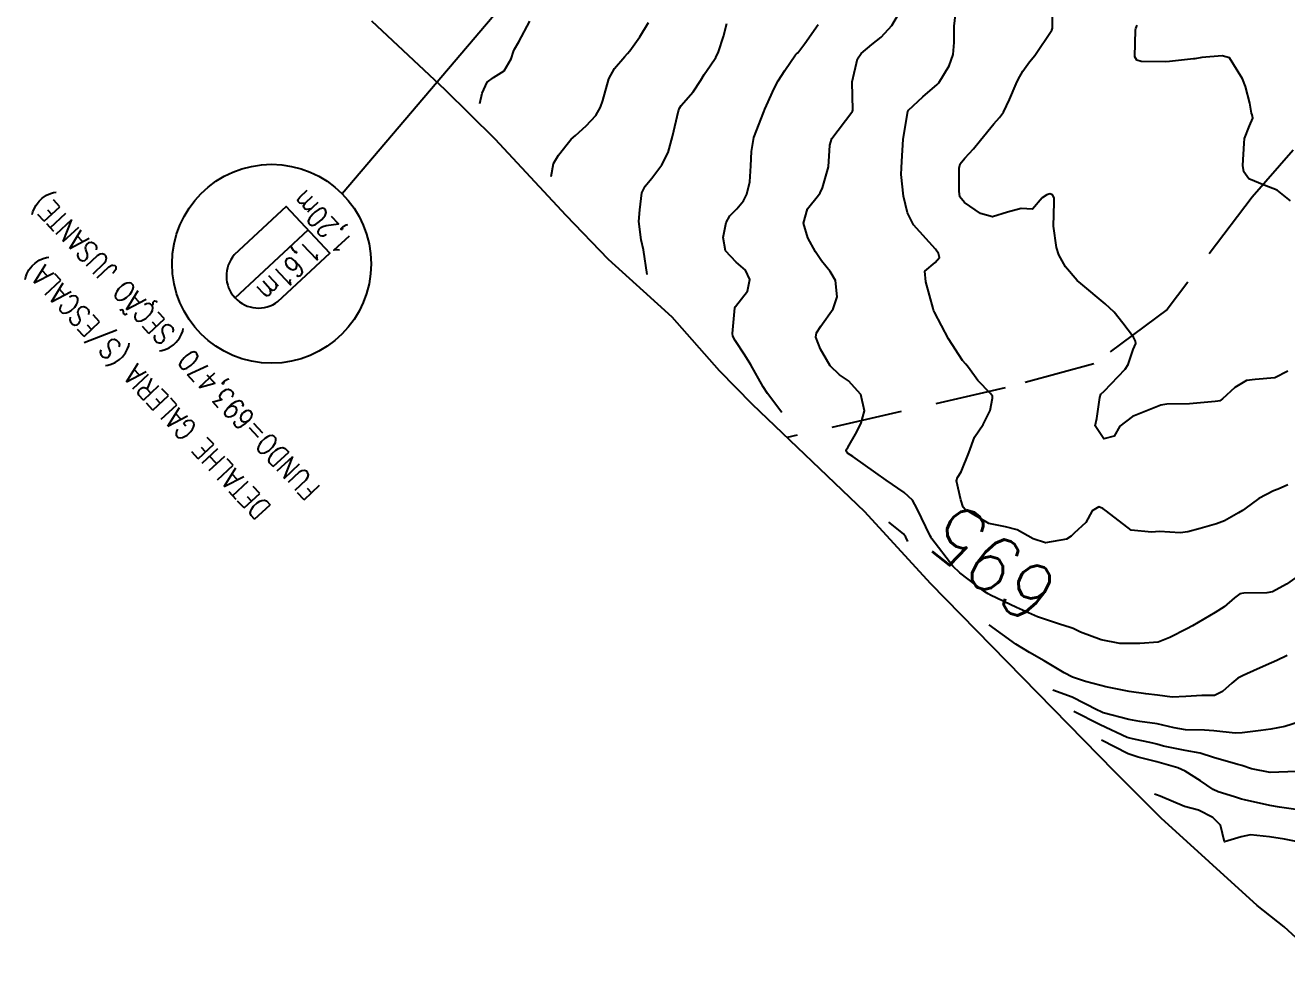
# Model space of a CAD drawing. Header units: metres. Extents: x 298520 to 308411, y 7433745 to 7450750.
# Drawn here: x 300219.6 to 300308.3, y 7448659.9 to 7448726.3 of the extents above; entities that cross this region are included whole.
import ezdxf
from ezdxf.enums import TextEntityAlignment as Align

# ---------------------------------------------------------------- set-up
doc = ezdxf.new("R2010")
doc.units = ezdxf.units.M
doc.header["$LTSCALE"] = 10
doc.linetypes.add('CONTINUO', pattern=[0])
doc.linetypes.add('DASHED', pattern=[0.75, 0.5, -0.25])
for name, color, linetype in [('Area', 45, 'Continuous'), ('Cotas', 45, 'Continuous'), ('Curvas de Nivel 1m', 11, 'Continuous'), ('Curvas de Nivel 5m', 15, 'Continuous'), ('TEXTO', 45, 'Continuous'), ('Vias Secundárias', 230, 'DASHED')]:
    doc.layers.add(name, color=color, linetype=linetype)
doc.styles.add('ROMANS', font='romans', dxfattribs={"height": 0.2})
doc.styles.add('Style-STANDARD', font='STANDARD.shx')

msp = doc.modelspace()

# ---------------------------------------------------------------- linework, layer by layer
at = {"layer": 'Area'}
msp.add_polyline3d([(300311.301, 7448659.943, 688.303), (300308.156, 7448662.815, 702.594), (300306.256, 7448664.336, 704.134), (300299.507, 7448670.461, 699.284), (300296.218, 7448673.758, 692.843), (300283.296, 7448686.982, 702.063), (300278.662, 7448692.031, 699.903), (300270.762, 7448699.583, 696.683), (300268.451, 7448701.948, 697.113), (300265.111, 7448705.721, 693.703), (300263.082, 7448707.558, 700.964), (300260.62, 7448709.794, 700.503), (300257.656, 7448712.881, 698.623), (300252.65, 7448718.246, 691.393), (300249.131, 7448721.716, 690.823), (300243.99, 7448726.555, 695.313)], dxfattribs=at)
at = {"layer": 'Curvas de Nivel 1m', "flags": 128}
for points, elevation in [([(300308.413, 7448701.927), (300307.518, 7448701.464), (300306.118, 7448701.353), (300305.516, 7448701.268), (300304.703, 7448700.777), (300303.839, 7448699.977), (300303.631, 7448699.85), (300303.501, 7448699.816), (300303.3, 7448699.782), (300301.499, 7448699.619), (300299.915, 7448699.609), (300299.498, 7448699.54), (300298.432, 7448699.102), (300297.49, 7448698.734), (300296.6, 7448698.063), (300296.195, 7448697.346), (300295.469, 7448697.164), (300294.872, 7448698.086), (300294.98, 7448698.593), (300295.19, 7448700.083), (300295.278, 7448700.309), (300295.507, 7448700.525), (300296.987, 7448702.058), (300297.185, 7448702.398), (300297.544, 7448703.449), (300297.722, 7448703.877), (300297.716, 7448704.048), (300297.556, 7448704.325), (300296.815, 7448705.311), (300296.213, 7448706.07), (300295.582, 7448706.677), (300293.86, 7448708.097), (300293.605, 7448708.32), (300292.772, 7448709.27), (300292.306, 7448710.12), (300292.145, 7448710.639), (300291.936, 7448712.126), (300291.984, 7448713.809), (300291.995, 7448714.125), (300291.877, 7448714.329), (300291.676, 7448714.397), (300291.463, 7448714.344), (300291.146, 7448714.135), (300290.468, 7448713.334), (300289.661, 7448713.368), (300288.701, 7448713.116), (300287.652, 7448712.787), (300286.813, 7448713.026), (300285.667, 7448713.797), (300285.356, 7448714.203), (300285.292, 7448714.589), (300285.31, 7448716.204), (300285.38, 7448716.52), (300285.704, 7448716.926), (300286.321, 7448717.584), (300286.799, 7448718.184), (300287.735, 7448719.333), (300288.136, 7448719.769), (300288.424, 7448720.163), (300288.853, 7448721.058), (300289.318, 7448722.154), (300289.463, 7448722.457), (300289.776, 7448723.032), (300290.24, 7448723.69), (300290.632, 7448724.137), (300291.811, 7448725.932), (300291.867, 7448726.065), (300291.876, 7448726.119), (300291.833, 7448728.12)], 697), ([(300251.583, 7448720.77), (300251.752, 7448721.503), (300252.094, 7448722.262), (300252.547, 7448722.592), (300253.286, 7448723.069), (300253.783, 7448723.915), (300253.951, 7448724.417), (300254.024, 7448724.577), (300254.325, 7448725.099), (300255.094, 7448726.561)], 691), ([(300256.593, 7448715.63), (300256.763, 7448716.539), (300257.109, 7448717.129), (300257.714, 7448717.914), (300258.002, 7448718.244), (300258.31, 7448718.524), (300259.063, 7448719.183), (300259.737, 7448719.925), (300260.069, 7448720.505), (300260.224, 7448720.979), (300260.644, 7448722.497), (300261.047, 7448723.217), (300261.787, 7448724.072), (300261.976, 7448724.292), (300262.122, 7448724.477), (300262.827, 7448725.445), (300263.441, 7448726.464)], 692), ([(300308.434, 7448693.925), (300307.745, 7448693.618), (300307.426, 7448693.497), (300306.394, 7448692.975), (300305.407, 7448692.242), (300305.24, 7448692.127), (300304.951, 7448691.965), (300303.969, 7448691.402), (300303.395, 7448691.177), (300302.258, 7448690.863), (300301.392, 7448690.611), (300300.855, 7448690.552), (300299.392, 7448690.647), (300298.835, 7448690.594), (300297.393, 7448690.733), (300295.674, 7448692.077), (300295.415, 7448692.273), (300295.127, 7448692.371), (300294.653, 7448692.088), (300294.209, 7448691.284), (300293.39, 7448690.539), (300293.175, 7448690.314), (300292.863, 7448690.108), (300291.38, 7448689.847), (300290.499, 7448690.139), (300289.392, 7448690.771), (300288.57, 7448690.984), (300287.398, 7448691.205), (300285.712, 7448692.196), (300285.586, 7448692.369), (300285.42, 7448692.876), (300285.117, 7448694.203), (300285.188, 7448694.45), (300285.439, 7448694.838), (300285.976, 7448696.192), (300286.381, 7448697.275), (300287.001, 7448698.177), (300287.493, 7448699.161), (300287.653, 7448700.017), (300287.636, 7448700.169), (300287.505, 7448700.363), (300286.603, 7448701.273), (300285.955, 7448702.194), (300285.761, 7448702.422), (300285.538, 7448702.684), (300284.546, 7448704.21), (300283.571, 7448706.073), (300283.502, 7448706.221), (300283.462, 7448706.334), (300282.956, 7448708.226), (300282.881, 7448708.956), (300283.617, 7448709.579), (300283.913, 7448709.924), (300283.853, 7448710.218), (300283.626, 7448710.504), (300282.086, 7448712.236), (300281.655, 7448713.062), (300281.391, 7448714.244), (300281.219, 7448715.778), (300281.233, 7448716.247), (300281.258, 7448716.688), (300281.357, 7448718.245), (300281.697, 7448720.195), (300281.712, 7448720.24), (300281.743, 7448720.289), (300282.752, 7448721.231), (300283.762, 7448722.109), (300283.819, 7448722.162), (300283.865, 7448722.219), (300284.586, 7448723.406), (300284.874, 7448724.209), (300284.949, 7448725.061), (300284.947, 7448726.209), (300285.036, 7448726.997)], 696), ([(300263.343, 7448708.73), (300263.091, 7448710.465), (300262.925, 7448711.175), (300262.773, 7448712.469), (300262.841, 7448713.288), (300262.979, 7448714.467), (300263.204, 7448714.938), (300263.684, 7448715.519), (300264.39, 7448716.45), (300264.828, 7448717.321), (300265.145, 7448718.439), (300265.563, 7448720.255), (300265.622, 7448720.432), (300265.745, 7448720.616), (300266.591, 7448721.585), (300267.135, 7448722.416), (300267.371, 7448722.811), (300267.778, 7448723.421), (300268.181, 7448724.012), (300268.38, 7448724.404), (300268.717, 7448725.488), (300268.954, 7448726.399)], 693), ([(300272.823, 7448699.01), (300271.807, 7448700.357), (300271.51, 7448700.82), (300270.636, 7448702.373), (300270.225, 7448703.065), (300269.55, 7448704.084), (300269.384, 7448704.392), (300269.362, 7448704.585), (300269.522, 7448706.391), (300269.535, 7448706.428), (300269.574, 7448706.472), (300270.401, 7448707.567), (300270.581, 7448708.375), (300270.267, 7448709.037), (300269.615, 7448709.604), (300268.873, 7448710.397), (300268.696, 7448711.341), (300268.898, 7448712.397), (300269.175, 7448712.869), (300269.657, 7448713.345), (300270.13, 7448713.919), (300270.354, 7448714.38), (300270.569, 7448715.264), (300270.65, 7448716.376), (300270.687, 7448717.397), (300270.866, 7448718.373), (300271.55, 7448720.172), (300271.635, 7448720.362), (300271.745, 7448720.615), (300272.286, 7448721.826), (300272.558, 7448722.352), (300273.038, 7448723.084), (300273.791, 7448724.188), (300273.867, 7448724.264), (300273.95, 7448724.338), (300274.454, 7448724.984), (300275.377, 7448726.317)], 694), ([(300308.614, 7448713.921), (300307.68, 7448714.67), (300306.76, 7448715.02), (300305.688, 7448715.453), (300305.324, 7448715.964), (300305.264, 7448716.398), (300305.34, 7448717.964), (300305.38, 7448718.302), (300305.731, 7448719.191), (300305.958, 7448719.738), (300305.907, 7448719.958), (300305.87, 7448720.084), (300305.751, 7448720.79), (300305.44, 7448721.963), (300305.225, 7448722.511), (300304.318, 7448723.975), (300303.794, 7448724.11), (300302.384, 7448724.001), (300301.89, 7448723.91), (300301.791, 7448723.902), (300300.087, 7448723.729), (300299.788, 7448723.705), (300298.109, 7448723.726), (300297.79, 7448723.823), (300297.67, 7448724.052), (300297.711, 7448725.95), (300297.727, 7448726.051), (300297.815, 7448726.277)], 698), ([(300281.683, 7448689.94), (300281.547, 7448690.248), (300281.386, 7448690.481), (300280.343, 7448691.31)], 694), ([(300308.374, 7448681.924), (300307.652, 7448681.569), (300307.285, 7448681.407), (300306.267, 7448680.961), (300305.271, 7448680.518), (300304.91, 7448680.322), (300304.475, 7448679.968), (300303.838, 7448679.393), (300303.254, 7448679.108), (300302.37, 7448679.109), (300301.253, 7448679.024), (300300.278, 7448678.995), (300299.254, 7448679.119), (300298.431, 7448679.219), (300297.256, 7448679.377), (300295.611, 7448679.725), (300295.26, 7448679.811), (300294.192, 7448680.091), (300293.267, 7448680.393), (300292.682, 7448680.698), (300291.284, 7448681.548), (300290.252, 7448682.14), (300289.299, 7448682.72), (300287.403, 7448684.08)], 694), ([(300309.233, 7448677.24), (300308.223, 7448676.93), (300307.225, 7448676.732), (300306.52, 7448676.651), (300305.221, 7448676.477), (300304.725, 7448676.461), (300303.222, 7448676.608), (300302.551, 7448676.662), (300301.223, 7448676.686), (300300.418, 7448676.825), (300299.229, 7448677.102), (300298.006, 7448677.273), (300297.233, 7448677.413), (300295.424, 7448677.894), (300295.241, 7448677.967), (300295.024, 7448678.082), (300293.252, 7448678.991), (300291.893, 7448679.48)], 693), ([(300309.023, 7448673.744), (300307.19, 7448673.69), (300305.875, 7448673.953), (300305.195, 7448674.175), (300304.91, 7448674.248), (300303.201, 7448674.746), (300302.254, 7448675.045), (300301.205, 7448675.243), (300299.688, 7448675.545), (300299.209, 7448675.672), (300298.92, 7448675.744), (300297.505, 7448676.056), (300297.214, 7448676.127), (300297.119, 7448676.156), (300295.227, 7448677.039), (300293.363, 7448677.98)], 692), ([(300309.16, 7448671.067), (300307.837, 7448671.256), (300307.164, 7448671.368), (300305.369, 7448671.759), (300305.171, 7448671.81), (300304.666, 7448671.968), (300303.525, 7448672.333), (300303.178, 7448672.496), (300302.281, 7448673.091), (300301.191, 7448673.788), (300300.674, 7448674.015), (300299.197, 7448674.441), (300297.904, 7448674.754), (300297.202, 7448674.995), (300295.323, 7448675.97)], 691)]:
    msp.add_lwpolyline(points, dxfattribs=dict(at, elevation=elevation))
at = {"layer": 'Curvas de Nivel 5m', "flags": 128}
for points, elevation in [([(300309.359, 7448687.663), (300308.325, 7448686.948), (300307.34, 7448686.411), (300306.958, 7448686.324), (300305.338, 7448686.309), (300305.052, 7448686.248), (300304.671, 7448685.967), (300303.945, 7448685.355), (300303.323, 7448684.95), (300301.725, 7448684.004), (300301.311, 7448683.79), (300300.13, 7448683.197), (300299.301, 7448682.856), (300298.002, 7448682.752), (300297.3, 7448682.755), (300296.607, 7448682.76), (300295.302, 7448683.013), (300293.839, 7448683.563), (300293.31, 7448683.819), (300293.103, 7448683.895), (300292.349, 7448684.114), (300291.583, 7448684.393), (300291.316, 7448684.475), (300290.82, 7448684.633), (300289.324, 7448685.299), (300287.498, 7448686.168), (300287.334, 7448686.252), (300287.105, 7448686.405), (300285.356, 7448687.727), (300284.854, 7448688.205), (300283.382, 7448690.123), (300283.327, 7448690.221), (300283.267, 7448690.34), (300282.357, 7448692.236), (300282.018, 7448692.84), (300281.424, 7448693.381), (300280.156, 7448694.263), (300279.438, 7448694.782), (300277.809, 7448695.926), (300277.452, 7448696.166), (300277.359, 7448696.291), (300277.36, 7448696.386), (300277.457, 7448696.557), (300278.094, 7448697.664), (300278.417, 7448698.281), (300278.638, 7448699.132), (300278.387, 7448700.281), (300277.517, 7448701.242), (300276.892, 7448701.668), (300276.229, 7448702.31), (300275.962, 7448702.739), (300275.545, 7448703.485), (300275.212, 7448704.323), (300275.253, 7448704.625), (300275.561, 7448705.088), (300276.437, 7448706.307), (300276.725, 7448707.164), (300276.594, 7448708.305), (300276.234, 7448708.935), (300275.617, 7448709.685), (300275.194, 7448710.324), (300274.66, 7448711.302), (300274.36, 7448712.333), (300274.639, 7448713.35), (300275.409, 7448714.323), (300275.521, 7448714.475), (300275.678, 7448714.837), (300276.102, 7448716.314), (300276.201, 7448717.828), (300276.348, 7448718.311), (300277.742, 7448720.16), (300277.802, 7448720.229), (300277.816, 7448720.289), (300277.763, 7448722.29), (300278.155, 7448723.919), (300278.395, 7448724.284), (300279.166, 7448724.909), (300279.805, 7448725.444), (300280.572, 7448726.259), (300281.025, 7448727.052)], 695), ([(300309.132, 7448668.802), (300308.194, 7448668.984), (300307.135, 7448669.153), (300305.79, 7448669.3), (300305.135, 7448669.162), (300303.969, 7448668.815), (300303.694, 7448669.982), (300303.151, 7448670.51), (300302.128, 7448671.031), (300301.162, 7448671.284), (300299.447, 7448672.027), (300299.174, 7448672.111), (300299.053, 7448672.16)], 690)]:
    msp.add_lwpolyline(points, dxfattribs=dict(at, elevation=elevation))
at = {"layer": 'TEXTO', "linetype": 'CONTINUO'}
for points in [[(300368.942, 7448863.845, 0), (300241.904, 7448714.406, 0)], [(300237.374, 7448706.827, 0), (300241.03, 7448710.237, 0), (300237.962, 7448713.528, 0), (300234.305, 7448710.118, 0)], [(300234.355, 7448707.088, 0), (300239.496, 7448711.883, 0)]]:
    msp.add_polyline3d(points, dxfattribs=at)
msp.add_circle((300236.925, 7448709.485), 7, dxfattribs=at)
msp.add_arc((300236.009, 7448708.631), 2.262, 138.88459, 307.11541, dxfattribs=at)
at = {"layer": 'Vias Secundárias'}
msp.add_lwpolyline([(300313.756, 7448723.115), (300305.903, 7448714.176), (300299.936, 7448706.259), (300294.77, 7448702.434), (300288.536, 7448700.744), (300273.194, 7448697.259)], dxfattribs=at)

# ---------------------------------------------------------------- texts
at = {"layer": 'Cotas', "style": 'Style-STANDARD'}
msp.add_text('695', height=4, rotation=141.65696, dxfattribs=at).set_placement((300287.707, 7448688.38, 695), align=Align.MIDDLE_CENTER)
at = {"layer": 'TEXTO', "style": 'ROMANS', "width": 0.8}
for s, rotation, p in [('FUNDO=693,470 (SEÇÃO JUSANTE)', 133, (300240.447, 7448693.752)), ('1,20m', 133, (300242.796, 7448711.047)), ('1,61m', 223, (300239.523, 7448711.237)), ('DETALHE GALERIA (S/ESCALA)', 133, (300236.967, 7448692.382))]:
    msp.add_text(s, height=1.5, rotation=rotation, dxfattribs=at).set_placement(p)

doc.saveas('drawing.dxf')
